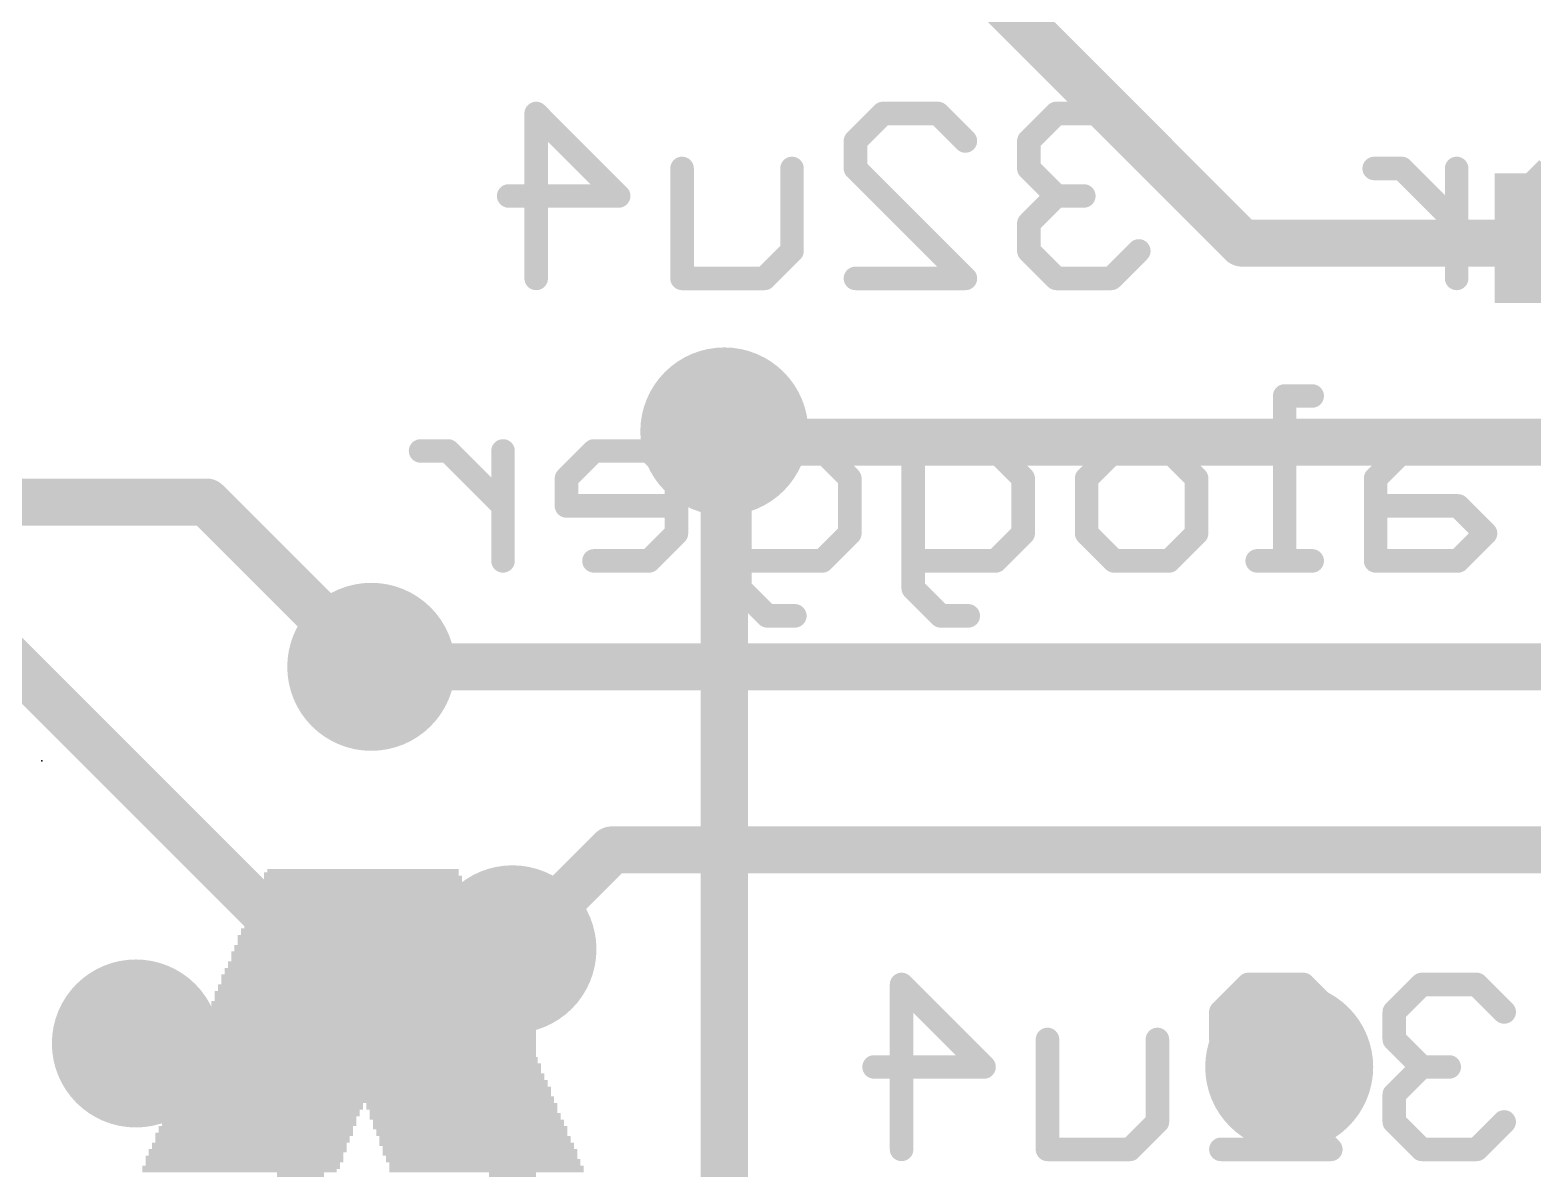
# Model space of a CAD drawing. Extents: x -0.4 to 51.3, y -0.4 to 23.4.
# Drawn here: x 35.5 to 43.61, y 7.32 to 13.47 of the extents above; entities that cross this region are included whole.
import ezdxf

# ---------------------------------------------------------------- set-up
doc = ezdxf.new("R2010")
doc.units = 0
for name, color, linetype in [('1', 12, 'CONTINUOUS'), ('16', 132, 'CONTINUOUS'), ('18', 110, 'CONTINUOUS'), ('22', 6, 'CONTINUOUS'), ('24', 6, 'CONTINUOUS')]:
    doc.layers.add(name, color=color, linetype=linetype)

# ---------------------------------------------------------------- blocks, each defined once
blk = doc.blocks.new('RECT')
blk.add_solid([(-0.5, -0.5), (0.5, -0.5), (-0.5, 0.5), (0.5, 0.5)])
blk = doc.blocks.new('ROUNDV')
at = {"const_width": 0.5}
blk.add_lwpolyline([(0, -0.25, 1), (0, 0.25, 1), (0, -0.25)], format="xyb", dxfattribs=at)

msp = doc.modelspace()

# ---------------------------------------------------------------- linework, layer by layer
at = {"layer": '1', "const_width": 0.254}
for points in [[(40.64, 13.716), (42.037, 12.319)], [(42.037, 12.319), (44.149, 12.319)], [(39.381, 11.303), (39.243, 11.303)], [(39.439, 11.245), (39.381, 11.303)], [(39.439, 11.245), (44.549, 11.245)], [(35.018, 10.448), (36.957, 8.509)], [(37.338, 10.033), (44.949, 10.033)], [(38.1, 8.509), (38.636, 9.045)], [(38.636, 9.045), (44.549, 9.045)], [(36.957, 8.509), (36.957, 6.858)]]:
    msp.add_lwpolyline(points, dxfattribs=at)
at = {"layer": '1', "const_width": 0.127}
for points in [[(42.037, 12.3825, 1), (42.037, 12.2555)], [(41.9921, 12.2741, 1), (42.0819, 12.3639)], [(39.243, 11.3665, 1), (39.243, 11.2395)], [(39.4259, 11.3479, 1), (39.3361, 11.2581)], [(39.439, 11.3085, 1), (39.439, 11.1815)], [(39.381, 11.2395, 1), (39.381, 11.3665)], [(39.3941, 11.2001, 1), (39.4839, 11.2899)], [(37.338, 10.0965, 1), (37.338, 9.9695)], [(38.636, 9.1085, 1), (38.636, 8.9815)], [(38.6809, 9.0001, 1), (38.5911, 9.0899)], [(37.0205, 8.509, 1), (36.8935, 8.509)], [(36.9121, 8.4641, 1), (37.0019, 8.5539)], [(38.0551, 8.5539, 1), (38.1449, 8.4641)]]:
    msp.add_lwpolyline(points, format="xyb", dxfattribs=at)
at = {"layer": '16', "const_width": 0.254}
for points in [[(39.243, 6.731), (39.243, 11.303)], [(33.909, 10.922), (36.449, 10.922)], [(36.449, 10.922), (37.338, 10.033)], [(38.1, 6.985), (38.1, 8.509)]]:
    msp.add_lwpolyline(points, dxfattribs=at)
at = {"layer": '16', "const_width": 0.127}
for points in [[(39.3065, 11.303, 1), (39.1795, 11.303)], [(36.4939, 10.9669, 1), (36.4041, 10.8771)], [(36.449, 10.8585, 1), (36.449, 10.9855)], [(37.2931, 9.9881, 1), (37.3829, 10.0779)], [(38.1635, 8.509, 1), (38.0365, 8.509)]]:
    msp.add_lwpolyline(points, format="xyb", dxfattribs=at)
at = {"layer": '22', "const_width": 0.127}
for points in [[(38.2279, 12.1285), (38.2279, 13.0183)], [(38.2279, 13.0183), (38.6728, 12.5734)], [(39.9507, 12.87), (40.099, 13.0183)], [(40.099, 13.0183), (40.3955, 13.0183)], [(40.3955, 13.0183), (40.5438, 12.87)], [(41.0345, 13.0183), (40.8862, 12.87)], [(41.3311, 13.0183), (41.0345, 13.0183)], [(41.4794, 12.87), (41.3311, 13.0183)], [(39.9507, 12.7217), (39.9507, 12.87)], [(40.8862, 12.87), (40.8862, 12.7217)], [(39.0151, 12.1285), (39.0151, 12.7217)], [(39.6083, 12.7217), (39.6083, 12.2768)], [(40.5438, 12.1285), (39.9507, 12.7217)], [(40.8862, 12.7217), (41.0345, 12.5734)], [(42.8979, 12.7217), (42.7496, 12.7217)], [(43.1945, 12.4251), (42.8979, 12.7217)], [(43.1945, 12.1285), (43.1945, 12.7217)], [(43.6851, 12.7217), (43.5368, 12.5734)], [(38.6728, 12.5734), (38.0796, 12.5734)], [(41.0345, 12.5734), (40.8862, 12.4251)], [(41.0345, 12.5734), (41.1828, 12.5734)], [(43.5368, 12.5734), (43.5368, 12.4251)], [(40.8862, 12.4251), (40.8862, 12.2768)], [(43.5368, 12.4251), (44.13, 12.4251)], [(39.6083, 12.2768), (39.46, 12.1285)], [(40.8862, 12.2768), (41.0345, 12.1285)], [(41.3311, 12.1285), (41.4794, 12.2768)], [(39.46, 12.1285), (39.0151, 12.1285)], [(39.9507, 12.1285), (40.5438, 12.1285)], [(41.0345, 12.1285), (41.3311, 12.1285)], [(42.4149, 11.4943), (42.2666, 11.4943)], [(42.2666, 11.4943), (42.2666, 10.6045)], [(37.7525, 11.1977), (37.6042, 11.1977)], [(38.0491, 10.9011), (37.7525, 11.1977)], [(38.0491, 10.6045), (38.0491, 11.1977)], [(38.5398, 11.1977), (38.3915, 11.0494)], [(38.8363, 11.1977), (38.5398, 11.1977)], [(38.9846, 11.0494), (38.8363, 11.1977)], [(39.327, 10.4562), (39.327, 11.1977)], [(39.327, 11.1977), (39.7719, 11.1977)], [(39.7719, 11.1977), (39.9201, 11.0494)], [(40.2625, 10.4562), (40.2625, 11.1977)], [(40.2625, 11.1977), (40.7074, 11.1977)], [(40.7074, 11.1977), (40.8557, 11.0494)], [(41.198, 11.0494), (41.3463, 11.1977)], [(41.3463, 11.1977), (41.6429, 11.1977)], [(41.6429, 11.1977), (41.7912, 11.0494)], [(42.9055, 11.1977), (42.7572, 11.0494)], [(43.2021, 11.1977), (42.9055, 11.1977)], [(38.3915, 11.0494), (38.3915, 10.9011)], [(38.9846, 10.7528), (38.9846, 11.0494)], [(39.9201, 11.0494), (39.9201, 10.7528)], [(40.8557, 11.0494), (40.8557, 10.7528)], [(41.198, 10.7528), (41.198, 11.0494)], [(41.7912, 11.0494), (41.7912, 10.7528)], [(42.7572, 11.0494), (42.7572, 10.6045)], [(38.3915, 10.9011), (38.9846, 10.9011)], [(43.2021, 10.9011), (42.7572, 10.9011)], [(43.3504, 10.7528), (43.2021, 10.9011)], [(38.8363, 10.6045), (38.9846, 10.7528)], [(39.9201, 10.7528), (39.7719, 10.6045)], [(40.8557, 10.7528), (40.7074, 10.6045)], [(41.3463, 10.6045), (41.198, 10.7528)], [(41.7912, 10.7528), (41.6429, 10.6045)], [(43.2021, 10.6045), (43.3504, 10.7528)], [(38.5398, 10.6045), (38.8363, 10.6045)], [(39.7719, 10.6045), (39.327, 10.6045)], [(40.7074, 10.6045), (40.2625, 10.6045)], [(41.6429, 10.6045), (41.3463, 10.6045)], [(42.4149, 10.6045), (42.1183, 10.6045)], [(42.7572, 10.6045), (43.2021, 10.6045)], [(39.4753, 10.3079), (39.327, 10.4562)], [(40.4108, 10.3079), (40.2625, 10.4562)], [(39.6236, 10.3079), (39.4753, 10.3079)], [(40.5591, 10.3079), (40.4108, 10.3079)], [(40.1996, 7.4295), (40.1996, 8.3193)], [(40.1996, 8.3193), (40.6444, 7.8744)], [(41.9223, 8.171), (42.0706, 8.3193)], [(42.0706, 8.3193), (42.3672, 8.3193)], [(42.3672, 8.3193), (42.5155, 8.171)], [(43.0061, 8.3193), (42.8578, 8.171)], [(43.3027, 8.3193), (43.0061, 8.3193)], [(43.451, 8.171), (43.3027, 8.3193)], [(41.9223, 8.0227), (41.9223, 8.171)], [(42.8578, 8.171), (42.8578, 8.0227)], [(40.9868, 7.4295), (40.9868, 8.0227)], [(41.5799, 8.0227), (41.5799, 7.5778)], [(42.5155, 7.4295), (41.9223, 8.0227)], [(42.8578, 8.0227), (43.0061, 7.8744)], [(40.6444, 7.8744), (40.0513, 7.8744)], [(43.0061, 7.8744), (42.8578, 7.7261)], [(43.0061, 7.8744), (43.1544, 7.8744)], [(42.8578, 7.7261), (42.8578, 7.5778)], [(41.5799, 7.5778), (41.4317, 7.4295)], [(42.8578, 7.5778), (43.0061, 7.4295)], [(43.3027, 7.4295), (43.451, 7.5778)], [(41.4317, 7.4295), (40.9868, 7.4295)], [(41.9223, 7.4295), (42.5155, 7.4295)], [(43.0061, 7.4295), (43.3027, 7.4295)]]:
    msp.add_lwpolyline(points, dxfattribs=at)
at = {"layer": '22', "const_width": 0.0635}
for points in [[(38.2597, 13.0183, 1), (38.1962, 13.0183)], [(38.2504, 13.0407, 1), (38.2055, 12.9958)], [(40.099, 13.05, 1), (40.099, 12.9865)], [(40.1214, 12.9958, 1), (40.0765, 13.0407)], [(40.418, 13.0407, 1), (40.3731, 12.9958)], [(40.3955, 12.9865, 1), (40.3955, 13.05)], [(41.0345, 13.05, 1), (41.0345, 12.9865)], [(41.0569, 12.9958, 1), (41.012, 13.0407)], [(41.3535, 13.0407, 1), (41.3086, 12.9958)], [(41.3311, 12.9865, 1), (41.3311, 13.05)], [(39.9824, 12.87, 1), (39.9189, 12.87)], [(39.9282, 12.8924, 1), (39.9731, 12.8475)], [(40.5214, 12.8475, 1), (40.5663, 12.8924)], [(40.9179, 12.87, 1), (40.8544, 12.87)], [(40.8637, 12.8924, 1), (40.9086, 12.8475)], [(41.4569, 12.8475, 1), (41.5018, 12.8924)], [(39.0469, 12.7217, 1), (38.9834, 12.7217)], [(39.6401, 12.7217, 1), (39.5766, 12.7217)], [(39.9189, 12.7217, 1), (39.9824, 12.7217)], [(39.9731, 12.7441, 1), (39.9282, 12.6992)], [(40.8544, 12.7217, 1), (40.9179, 12.7217)], [(40.9086, 12.7441, 1), (40.8637, 12.6992)], [(42.7496, 12.7534, 1), (42.7496, 12.6899)], [(42.9203, 12.7441, 1), (42.8754, 12.6992)], [(42.8979, 12.6899, 1), (42.8979, 12.7534)], [(43.2262, 12.7217, 1), (43.1627, 12.7217)], [(38.0796, 12.6051, 1), (38.0796, 12.5416)], [(38.6503, 12.5509, 1), (38.6952, 12.5958)], [(38.6728, 12.5416, 1), (38.6728, 12.6051)], [(41.0345, 12.6051, 1), (41.0345, 12.5416)], [(41.0569, 12.5509, 1), (41.012, 12.5958)], [(41.012, 12.5509, 1), (41.0569, 12.5958)], [(41.1828, 12.5416, 1), (41.1828, 12.6051)], [(43.5686, 12.5734, 1), (43.5051, 12.5734)], [(43.5144, 12.5958, 1), (43.5593, 12.5509)], [(40.9179, 12.4251, 1), (40.8544, 12.4251)], [(43.5368, 12.4568, 1), (43.5368, 12.3933)], [(40.8637, 12.4475, 1), (40.9086, 12.4026)], [(43.172, 12.4026, 1), (43.2169, 12.4475)], [(43.5051, 12.4251, 1), (43.5686, 12.4251)], [(39.6308, 12.2543, 1), (39.5859, 12.2992)], [(40.9086, 12.2992, 1), (40.8637, 12.2543)], [(41.5018, 12.2543, 1), (41.4569, 12.2992)], [(39.5766, 12.2768, 1), (39.6401, 12.2768)], [(40.8544, 12.2768, 1), (40.9179, 12.2768)], [(39.0151, 12.1603, 1), (39.0151, 12.0968)], [(39.4376, 12.151, 1), (39.4825, 12.106)], [(39.46, 12.0968, 1), (39.46, 12.1603)], [(39.9507, 12.1603, 1), (39.9507, 12.0968)], [(40.5214, 12.106, 1), (40.5663, 12.151)], [(40.5438, 12.0968, 1), (40.5438, 12.1603)], [(41.0345, 12.1603, 1), (41.0345, 12.0968)], [(41.012, 12.106, 1), (41.0569, 12.151)], [(41.3086, 12.151, 1), (41.3535, 12.106)], [(41.3311, 12.0968, 1), (41.3311, 12.1603)], [(38.1962, 12.1285, 1), (38.2597, 12.1285)], [(38.9834, 12.1285, 1), (39.0469, 12.1285)], [(43.1627, 12.1285, 1), (43.2262, 12.1285)], [(42.2983, 11.4943, 1), (42.2348, 11.4943)], [(42.2666, 11.526, 1), (42.2666, 11.4625)], [(42.4149, 11.4625, 1), (42.4149, 11.526)], [(37.6042, 11.2294, 1), (37.6042, 11.1659)], [(37.775, 11.2201, 1), (37.7301, 11.1752)], [(37.7525, 11.1659, 1), (37.7525, 11.2294)], [(38.0809, 11.1977, 1), (38.0174, 11.1977)], [(38.5398, 11.2294, 1), (38.5398, 11.1659)], [(38.5622, 11.1752, 1), (38.5173, 11.2201)], [(38.8588, 11.2201, 1), (38.8139, 11.1752)], [(38.8363, 11.1659, 1), (38.8363, 11.2294)], [(39.3587, 11.1977, 1), (39.2952, 11.1977)], [(39.327, 11.2294, 1), (39.327, 11.1659)], [(39.7943, 11.2201, 1), (39.7494, 11.1752)], [(39.7719, 11.1659, 1), (39.7719, 11.2294)], [(40.2942, 11.1977, 1), (40.2307, 11.1977)], [(40.2625, 11.2294, 1), (40.2625, 11.1659)], [(40.7298, 11.2201, 1), (40.6849, 11.1752)], [(40.7074, 11.1659, 1), (40.7074, 11.2294)], [(41.3463, 11.2294, 1), (41.3463, 11.1659)], [(41.3688, 11.1752, 1), (41.3239, 11.2201)], [(41.6653, 11.2201, 1), (41.6204, 11.1752)], [(41.6429, 11.1659, 1), (41.6429, 11.2294)], [(42.9055, 11.2294, 1), (42.9055, 11.1659)], [(42.928, 11.1752, 1), (42.8831, 11.2201)], [(43.2021, 11.1659, 1), (43.2021, 11.2294)], [(38.4232, 11.0494, 1), (38.3597, 11.0494)], [(39.0164, 11.0494, 1), (38.9529, 11.0494)], [(39.9519, 11.0494, 1), (39.8884, 11.0494)], [(40.8874, 11.0494, 1), (40.8239, 11.0494)], [(41.2298, 11.0494, 1), (41.1663, 11.0494)], [(41.8229, 11.0494, 1), (41.7594, 11.0494)], [(42.789, 11.0494, 1), (42.7255, 11.0494)], [(38.369, 11.0718, 1), (38.4139, 11.0269)], [(38.9622, 11.0269, 1), (39.0071, 11.0718)], [(39.8977, 11.0269, 1), (39.9426, 11.0718)], [(40.8332, 11.0269, 1), (40.8781, 11.0718)], [(41.1756, 11.0718, 1), (41.2205, 11.0269)], [(41.7687, 11.0269, 1), (41.8136, 11.0718)], [(42.7348, 11.0718, 1), (42.7797, 11.0269)], [(38.0267, 10.8786, 1), (38.0716, 10.9235)], [(38.3915, 10.9328, 1), (38.3915, 10.8693)], [(38.9846, 10.8693, 1), (38.9846, 10.9328)], [(42.7572, 10.9328, 1), (42.7572, 10.8693)], [(43.2245, 10.9235, 1), (43.1796, 10.8786)], [(43.2021, 10.8693, 1), (43.2021, 10.9328)], [(38.3597, 10.9011, 1), (38.4232, 10.9011)], [(39.0071, 10.7303, 1), (38.9622, 10.7752)], [(39.9426, 10.7303, 1), (39.8977, 10.7752)], [(40.8781, 10.7303, 1), (40.8332, 10.7752)], [(41.2205, 10.7752, 1), (41.1756, 10.7303)], [(41.8136, 10.7303, 1), (41.7687, 10.7752)], [(43.3728, 10.7303, 1), (43.3279, 10.7752)], [(43.3279, 10.7303, 1), (43.3728, 10.7752)], [(38.9529, 10.7528, 1), (39.0164, 10.7528)], [(39.8884, 10.7528, 1), (39.9519, 10.7528)], [(40.8239, 10.7528, 1), (40.8874, 10.7528)], [(41.1663, 10.7528, 1), (41.2298, 10.7528)], [(41.7594, 10.7528, 1), (41.8229, 10.7528)], [(38.0174, 10.6045, 1), (38.0809, 10.6045)], [(38.5398, 10.6363, 1), (38.5398, 10.5727)], [(38.8139, 10.627, 1), (38.8588, 10.582)], [(38.8363, 10.5727, 1), (38.8363, 10.6363)], [(39.327, 10.6363, 1), (39.327, 10.5727)], [(39.7494, 10.627, 1), (39.7943, 10.582)], [(39.7719, 10.5727, 1), (39.7719, 10.6363)], [(40.2625, 10.6363, 1), (40.2625, 10.5727)], [(40.6849, 10.627, 1), (40.7298, 10.582)], [(40.7074, 10.5727, 1), (40.7074, 10.6363)], [(41.3463, 10.6363, 1), (41.3463, 10.5727)], [(41.3239, 10.582, 1), (41.3688, 10.627)], [(41.6204, 10.627, 1), (41.6653, 10.582)], [(41.6429, 10.5727, 1), (41.6429, 10.6363)], [(42.1183, 10.6363, 1), (42.1183, 10.5727)], [(42.2348, 10.6045, 1), (42.2983, 10.6045)], [(42.4149, 10.5727, 1), (42.4149, 10.6363)], [(42.7572, 10.6363, 1), (42.7572, 10.5727)], [(42.7255, 10.6045, 1), (42.789, 10.6045)], [(43.1796, 10.627, 1), (43.2245, 10.582)], [(43.2021, 10.5727, 1), (43.2021, 10.6363)], [(39.2952, 10.4562, 1), (39.3587, 10.4562)], [(39.3494, 10.4787, 1), (39.3045, 10.4338)], [(40.2307, 10.4562, 1), (40.2942, 10.4562)], [(40.2849, 10.4787, 1), (40.24, 10.4338)], [(39.4753, 10.3397, 1), (39.4753, 10.2762)], [(39.4528, 10.2855, 1), (39.4977, 10.3304)], [(39.6236, 10.2762, 1), (39.6236, 10.3397)], [(40.4108, 10.3397, 1), (40.4108, 10.2762)], [(40.3883, 10.2855, 1), (40.4332, 10.3304)], [(40.5591, 10.2762, 1), (40.5591, 10.3397)], [(40.2313, 8.3193, 1), (40.1678, 8.3193)], [(40.222, 8.3417, 1), (40.1771, 8.2968)], [(42.0706, 8.351, 1), (42.0706, 8.2875)], [(42.093, 8.2968, 1), (42.0481, 8.3417)], [(42.3896, 8.3417, 1), (42.3447, 8.2968)], [(42.3672, 8.2875, 1), (42.3672, 8.351)], [(43.0061, 8.351, 1), (43.0061, 8.2875)], [(43.0286, 8.2968, 1), (42.9837, 8.3417)], [(43.3251, 8.3417, 1), (43.2802, 8.2968)], [(43.3027, 8.2875, 1), (43.3027, 8.351)], [(41.954, 8.171, 1), (41.8905, 8.171)], [(41.8998, 8.1934, 1), (41.9447, 8.1485)], [(42.493, 8.1485, 1), (42.5379, 8.1934)], [(42.8896, 8.171, 1), (42.8261, 8.171)], [(42.8354, 8.1934, 1), (42.8803, 8.1485)], [(43.4285, 8.1485, 1), (43.4734, 8.1934)], [(41.0185, 8.0227, 1), (40.955, 8.0227)], [(41.6117, 8.0227, 1), (41.5482, 8.0227)], [(41.9447, 8.0451, 1), (41.8998, 8.0002)], [(41.8905, 8.0227, 1), (41.954, 8.0227)], [(42.8261, 8.0227, 1), (42.8896, 8.0227)], [(42.8803, 8.0451, 1), (42.8354, 8.0002)], [(40.0513, 7.9061, 1), (40.0513, 7.8426)], [(40.622, 7.8519, 1), (40.6669, 7.8968)], [(40.6444, 7.8426, 1), (40.6444, 7.9061)], [(43.0061, 7.9061, 1), (43.0061, 7.8426)], [(43.0286, 7.8519, 1), (42.9837, 7.8968)], [(42.9837, 7.8519, 1), (43.0286, 7.8968)], [(43.1544, 7.8426, 1), (43.1544, 7.9061)], [(42.8896, 7.7261, 1), (42.8261, 7.7261)], [(42.8354, 7.7485, 1), (42.8803, 7.7036)], [(41.6024, 7.5553, 1), (41.5575, 7.6002)], [(42.8803, 7.6002, 1), (42.8354, 7.5553)], [(43.4734, 7.5553, 1), (43.4285, 7.6002)], [(41.5482, 7.5778, 1), (41.6117, 7.5778)], [(42.8261, 7.5778, 1), (42.8896, 7.5778)], [(40.1678, 7.4295, 1), (40.2313, 7.4295)], [(40.955, 7.4295, 1), (41.0185, 7.4295)], [(40.9868, 7.4612, 1), (40.9868, 7.3978)], [(41.4092, 7.452, 1), (41.4541, 7.407)], [(41.4317, 7.3978, 1), (41.4317, 7.4612)], [(41.9223, 7.4612, 1), (41.9223, 7.3978)], [(42.493, 7.407, 1), (42.5379, 7.452)], [(42.5155, 7.3978, 1), (42.5155, 7.4612)], [(43.0061, 7.4612, 1), (43.0061, 7.3978)], [(42.9837, 7.407, 1), (43.0286, 7.452)], [(43.2802, 7.452, 1), (43.3251, 7.407)], [(43.3027, 7.3978, 1), (43.3027, 7.4612)]]:
    msp.add_lwpolyline(points, format="xyb", dxfattribs=at)
at = {"layer": '24'}
msp.add_point((35.56, 9.525), dxfattribs=at)

# ---------------------------------------------------------------- block references
at = {"layer": '1', "xscale": 0.7, "yscale": 1.5, "rotation": 90}
msp.add_blockref('RECT', (44.149, 12.345), dxfattribs=at)
at = {"layer": '18', "xscale": 0.9064, "yscale": 0.9064}
for p in [(39.243, 11.303), (39.243, 11.303), (37.338, 10.033), (37.338, 10.033), (38.1, 8.509), (38.1, 8.509), (36.068, 8.001), (36.068, 8.001), (42.291, 7.874), (42.291, 7.874)]:
    msp.add_blockref('ROUNDV', p, dxfattribs=at)
at = {"layer": '22', "yscale": 0.0178, "rotation": 180}
for p, xscale in [((37.2847, 8.9154), 1.049), ((37.2936, 8.9332), 1.0312), ((37.2936, 8.8621), 1.1024), ((37.2936, 8.8443), 1.1024), ((37.2936, 8.8976), 1.0668), ((37.2936, 8.8798), 1.0668), ((37.2936, 8.7732), 1.1735), ((37.2936, 8.7554), 1.1735), ((37.2847, 8.7909), 1.1557), ((37.2936, 8.8087), 1.1379), ((37.2847, 8.8265), 1.1201), ((37.2847, 8.702), 1.2268), ((37.2936, 8.6843), 1.2446), ((37.2936, 8.7376), 1.209), ((37.2936, 8.7198), 1.209), ((37.2936, 8.5954), 1.3157), ((37.2847, 8.6131), 1.2979), ((37.2936, 8.6487), 1.2802), ((37.2936, 8.6309), 1.2802), ((37.2936, 8.6665), 1.2446), ((37.2936, 8.5242), 1.3868), ((37.2936, 8.5065), 1.3868), ((37.2847, 8.5776), 1.3335), ((37.2936, 8.5598), 1.3513), ((37.2936, 8.542), 1.3513), ((37.2936, 8.4353), 1.458), ((37.2847, 8.4887), 1.4046), ((37.2936, 8.4709), 1.4224), ((37.2936, 8.4531), 1.4224), ((37.2847, 8.3642), 1.5113), ((37.2936, 8.3464), 1.5291), ((37.2936, 8.3998), 1.4935), ((37.2936, 8.382), 1.4935), ((37.2936, 8.4176), 1.458), ((37.2847, 8.2753), 1.5824), ((37.2936, 8.3109), 1.5646), ((37.2936, 8.2931), 1.5646), ((37.2936, 8.3287), 1.5291), ((37.2936, 8.1864), 1.6713), ((37.2936, 8.222), 1.6358), ((37.2936, 8.2042), 1.6358), ((37.2936, 8.2575), 1.6002), ((37.2936, 8.2398), 1.6002), ((37.2936, 8.1331), 1.7069), ((37.2936, 8.1153), 1.7069), ((37.2847, 8.1509), 1.6891), ((37.2936, 8.1686), 1.6713), ((37.2847, 8.0264), 1.7958), ((37.2847, 8.062), 1.7602), ((37.2936, 8.0442), 1.778), ((37.2936, 8.0975), 1.7424), ((37.2936, 8.0797), 1.7424), ((37.2936, 7.9731), 1.8491), ((37.2936, 7.9553), 1.8491), ((37.2936, 8.0086), 1.8136), ((37.2936, 7.9908), 1.8136), ((37.2936, 7.8842), 1.9202), ((37.2936, 7.8664), 1.9202), ((37.2847, 7.9375), 1.8669), ((37.2936, 7.9197), 1.8847), ((37.2936, 7.9019), 1.8847), ((37.2847, 7.813), 1.9736), ((37.2936, 7.7953), 1.9914), ((37.2936, 7.7775), 1.9914), ((37.2847, 7.8486), 1.938), ((37.2936, 7.8308), 1.9558), ((37.2847, 7.7241), 2.0447), ((37.2936, 7.7064), 2.0625), ((37.2936, 7.7597), 2.0269), ((37.2936, 7.7419), 2.0269), ((36.7513, 7.6352), 1.049), ((36.7513, 7.6175), 1.049), ((36.769, 7.6708), 1.049), ((36.769, 7.653), 1.049), ((37.2936, 7.6886), 2.0625), ((37.827, 7.6708), 1.0312), ((37.827, 7.653), 1.0312), ((37.8358, 7.6352), 1.0135), ((37.8447, 7.6175), 1.0312), ((36.7157, 7.5463), 1.049), ((36.7335, 7.5997), 1.049), ((36.7335, 7.5819), 1.049), ((36.7335, 7.5641), 1.049), ((37.8447, 7.5997), 1.0312), ((37.8625, 7.5819), 1.0312), ((37.8625, 7.5641), 1.0312), ((37.8714, 7.5463), 1.049), ((36.6801, 7.4574), 1.049), ((36.7068, 7.5108), 1.0668), ((36.6979, 7.493), 1.049), ((36.6979, 7.4752), 1.049), ((36.7157, 7.5286), 1.049), ((37.8803, 7.5286), 1.0312), ((37.8803, 7.5108), 1.0312), ((37.8981, 7.493), 1.0312), ((37.8981, 7.4752), 1.0312), ((37.907, 7.4574), 1.049), ((36.6535, 7.3863), 1.0668), ((36.6713, 7.4219), 1.0668), ((36.6624, 7.4041), 1.049), ((36.6801, 7.4397), 1.049), ((37.9158, 7.4397), 1.0312), ((37.9247, 7.4219), 1.049), ((37.9247, 7.4041), 1.049), ((37.9336, 7.3863), 1.0312), ((36.6357, 7.333), 1.0668), ((36.6268, 7.3152), 1.049), ((36.6535, 7.3685), 1.0668), ((36.6446, 7.3508), 1.049), ((37.9425, 7.3685), 1.049), ((37.9514, 7.3508), 1.0312), ((37.9603, 7.333), 1.049), ((37.9603, 7.3152), 1.049)]:
    msp.add_blockref('RECT', p, dxfattribs=dict(at, xscale=xscale))

doc.saveas('drawing.dxf')
